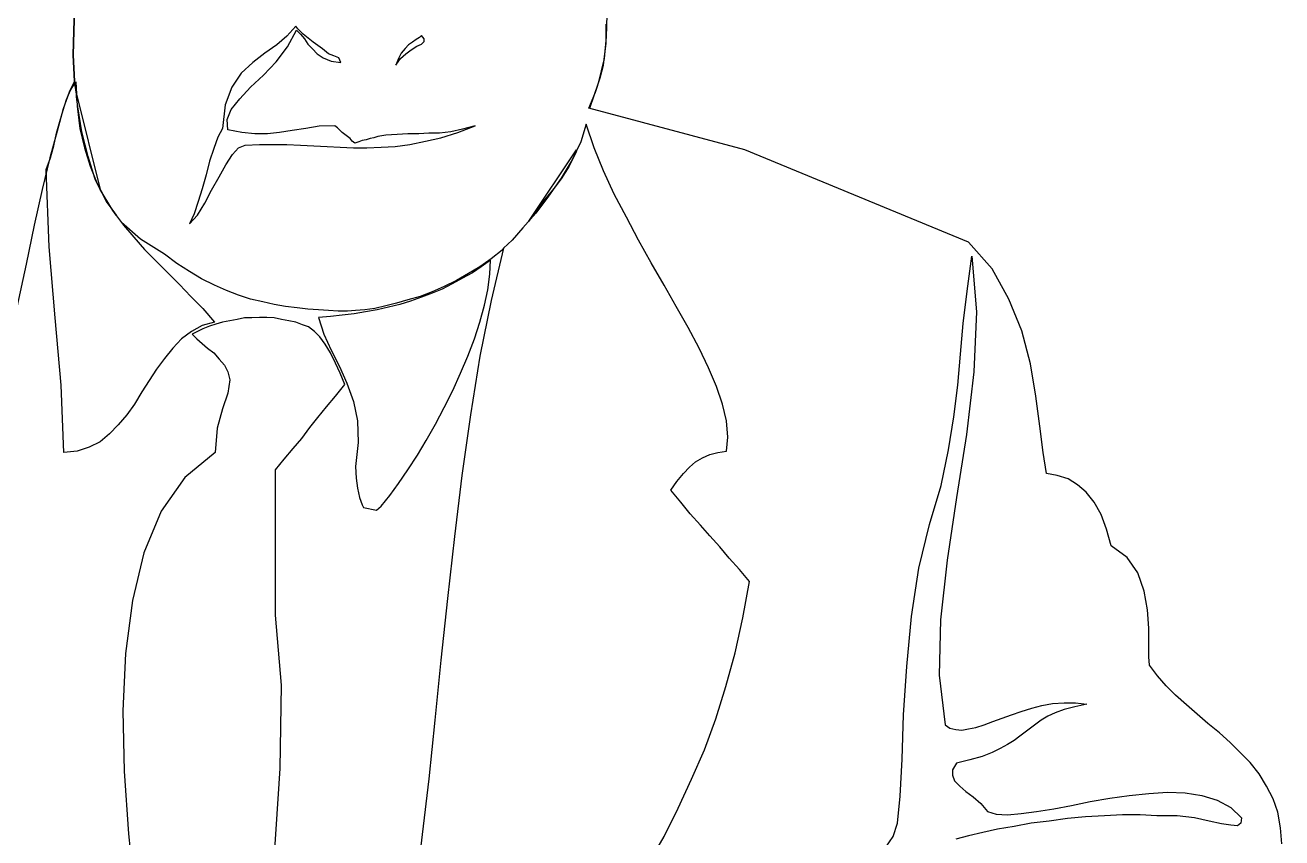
# Model space of a CAD drawing. Header units: millimetres. Extents: x -1625.4 to -1624.37, y 1841.54 to 1843.32.
# Drawn here: x -1624.9519 to -1624.5067, y 1842.8361 to 1843.1238 of the extents above; entities that cross this region are included whole.
import ezdxf

# ---------------------------------------------------------------- set-up
doc = ezdxf.new("R2010")
doc.units = ezdxf.units.MM
doc.header["$LTSCALE"] = 10
doc.layers.add('Humanos', color=2, linetype='Continuous')

msp = doc.modelspace()

# ---------------------------------------------------------------- linework, layer by layer
at = {"layer": 'Humanos'}
for p, q in [((-1624.93435, 1843.12921), (-1624.93459, 1843.12183)), ((-1624.93459, 1843.12183), (-1624.93435, 1843.12921)), ((-1624.74579, 1843.12754), (-1624.74602, 1843.11968)), ((-1624.93459, 1843.12183), (-1624.93483, 1843.11325)), ((-1624.93483, 1843.11325), (-1624.93459, 1843.12183)), ((-1624.85603, 1843.12349), (-1624.85912, 1843.11992)), ((-1624.85889, 1843.11611), (-1624.85578, 1843.12206)), ((-1624.85532, 1843.12254), (-1624.85603, 1843.12349)), ((-1624.85578, 1843.12206), (-1624.85436, 1843.12064)), ((-1624.85436, 1843.12159), (-1624.85532, 1843.12254)), ((-1624.8534, 1843.12064), (-1624.85436, 1843.12159)), ((-1624.85436, 1843.12064), (-1624.85294, 1843.11897)), ((-1624.85221, 1843.11968), (-1624.8534, 1843.12064)), ((-1624.74602, 1843.12087), (-1624.74602, 1843.12421)), ((-1624.74602, 1843.1173), (-1624.74602, 1843.12087)), ((-1624.86269, 1843.11682), (-1624.86698, 1843.11397)), ((-1624.86293, 1843.11087), (-1624.85889, 1843.11611)), ((-1624.85912, 1843.11992), (-1624.86269, 1843.11682)), ((-1624.85294, 1843.11897), (-1624.85175, 1843.11707)), ((-1624.85102, 1843.11873), (-1624.85221, 1843.11968)), ((-1624.85175, 1843.11707), (-1624.85008, 1843.1154)), ((-1624.84983, 1843.11778), (-1624.85102, 1843.11873)), ((-1624.84817, 1843.11659), (-1624.84983, 1843.11778)), ((-1624.84651, 1843.1154), (-1624.84817, 1843.11659)), ((-1624.81603, 1843.11682), (-1624.81722, 1843.11563)), ((-1624.8146, 1843.11778), (-1624.81603, 1843.11682)), ((-1624.81507, 1843.11516), (-1624.81317, 1843.11635)), ((-1624.81341, 1843.11873), (-1624.8146, 1843.11778)), ((-1624.81221, 1843.11945), (-1624.81341, 1843.11873)), ((-1624.81317, 1843.11635), (-1624.8115, 1843.11707)), ((-1624.8115, 1843.12016), (-1624.81221, 1843.11945)), ((-1624.81055, 1843.11897), (-1624.8115, 1843.12016)), ((-1624.8115, 1843.11707), (-1624.81055, 1843.11801)), ((-1624.81055, 1843.11801), (-1624.81055, 1843.11897)), ((-1624.74602, 1843.11968), (-1624.74674, 1843.11206)), ((-1624.7465, 1843.11373), (-1624.74602, 1843.1173)), ((-1624.93483, 1843.11325), (-1624.93435, 1843.10397)), ((-1624.93435, 1843.10397), (-1624.93483, 1843.11325)), ((-1624.86698, 1843.11397), (-1624.87126, 1843.11064)), ((-1624.85008, 1843.1154), (-1624.84841, 1843.11373)), ((-1624.84841, 1843.11373), (-1624.84626, 1843.11231)), ((-1624.84436, 1843.11373), (-1624.84651, 1843.1154)), ((-1624.84626, 1843.11231), (-1624.84341, 1843.11112)), ((-1624.84246, 1843.11302), (-1624.84436, 1843.11373)), ((-1624.84079, 1843.11231), (-1624.84246, 1843.11302)), ((-1624.84007, 1843.11064), (-1624.84079, 1843.11231)), ((-1624.82055, 1843.10968), (-1624.81888, 1843.11206)), ((-1624.8196, 1843.11206), (-1624.82055, 1843.10968)), ((-1624.81865, 1843.11397), (-1624.8196, 1843.11206)), ((-1624.81888, 1843.11206), (-1624.81698, 1843.11373)), ((-1624.81722, 1843.11563), (-1624.81865, 1843.11397)), ((-1624.81698, 1843.11373), (-1624.81507, 1843.11516)), ((-1624.74674, 1843.11206), (-1624.74888, 1843.10326)), ((-1624.74698, 1843.10968), (-1624.7465, 1843.11373)), ((-1624.87126, 1843.11064), (-1624.87531, 1843.10683)), ((-1624.86746, 1843.10611), (-1624.86293, 1843.11087)), ((-1624.84341, 1843.11112), (-1624.84007, 1843.11064)), ((-1624.74817, 1843.10516), (-1624.74698, 1843.10968)), ((-1624.93435, 1843.10397), (-1624.93626, 1843.10016)), ((-1624.93578, 1843.10088), (-1624.93388, 1843.10373)), ((-1624.93364, 1843.09944), (-1624.93435, 1843.10397)), ((-1624.93435, 1843.10397), (-1624.93364, 1843.0985)), ((-1624.93435, 1843.10302), (-1624.93435, 1843.10397)), ((-1624.93388, 1843.10373), (-1624.9334, 1843.09516)), ((-1624.87531, 1843.10683), (-1624.87865, 1843.10183)), ((-1624.87198, 1843.10183), (-1624.86746, 1843.10611)), ((-1624.74888, 1843.10326), (-1624.75191, 1843.09437)), ((-1624.74983, 1843.10016), (-1624.74817, 1843.10516)), ((-1624.93626, 1843.10016), (-1624.9384, 1843.0942)), ((-1624.93721, 1843.09754), (-1624.93578, 1843.10088)), ((-1624.93364, 1843.0985), (-1624.93364, 1843.09944)), ((-1624.93364, 1843.09944), (-1624.9253, 1843.06563)), ((-1624.93364, 1843.0985), (-1624.93364, 1843.09944)), ((-1624.93316, 1843.09492), (-1624.93364, 1843.0985)), ((-1624.87865, 1843.10183), (-1624.88103, 1843.09564)), ((-1624.87579, 1843.09778), (-1624.87198, 1843.10183)), ((-1624.75221, 1843.09445), (-1624.74983, 1843.10016)), ((-1624.9384, 1843.0942), (-1624.94054, 1843.08635)), ((-1624.93959, 1843.08969), (-1624.9384, 1843.09373)), ((-1624.9384, 1843.09373), (-1624.93721, 1843.09754)), ((-1624.9334, 1843.09516), (-1624.93245, 1843.08731)), ((-1624.93173, 1843.08611), (-1624.93316, 1843.09492)), ((-1624.88103, 1843.09564), (-1624.88198, 1843.08731)), ((-1624.88032, 1843.0904), (-1624.87888, 1843.09397)), ((-1624.87888, 1843.09397), (-1624.87579, 1843.09778)), ((-1624.69698, 1843.07968), (-1624.75221, 1843.09445)), ((-1624.94078, 1843.08564), (-1624.93959, 1843.08969)), ((-1624.88007, 1843.08683), (-1624.88032, 1843.0904)), ((-1624.94054, 1843.08635), (-1624.94316, 1843.07682)), ((-1624.94174, 1843.08111), (-1624.94078, 1843.08564)), ((-1624.93245, 1843.08731), (-1624.93078, 1843.0804)), ((-1624.92959, 1843.0773), (-1624.93173, 1843.08611)), ((-1624.88198, 1843.08731), (-1624.88364, 1843.08421)), ((-1624.87508, 1843.08587), (-1624.88007, 1843.08683)), ((-1624.87055, 1843.0854), (-1624.87508, 1843.08587)), ((-1624.86603, 1843.0854), (-1624.87055, 1843.0854)), ((-1624.86174, 1843.08587), (-1624.86603, 1843.0854)), ((-1624.85722, 1843.08659), (-1624.86174, 1843.08587)), ((-1624.85246, 1843.08731), (-1624.85722, 1843.08659)), ((-1624.8477, 1843.08802), (-1624.85246, 1843.08731)), ((-1624.84222, 1843.08825), (-1624.8477, 1843.08802)), ((-1624.84126, 1843.08754), (-1624.84222, 1843.08825)), ((-1624.84031, 1843.08659), (-1624.84126, 1843.08754)), ((-1624.8396, 1843.08587), (-1624.84031, 1843.08659)), ((-1624.83865, 1843.08516), (-1624.8396, 1843.08587)), ((-1624.83769, 1843.08445), (-1624.83865, 1843.08516)), ((-1624.82555, 1843.08468), (-1624.82698, 1843.08445)), ((-1624.82412, 1843.08492), (-1624.82555, 1843.08468)), ((-1624.82007, 1843.08516), (-1624.82412, 1843.08492)), ((-1624.81626, 1843.0854), (-1624.82007, 1843.08516)), ((-1624.81246, 1843.0854), (-1624.81626, 1843.0854)), ((-1624.80889, 1843.08564), (-1624.81246, 1843.0854)), ((-1624.80507, 1843.08564), (-1624.80889, 1843.08564)), ((-1624.80102, 1843.08611), (-1624.80507, 1843.08564)), ((-1624.80459, 1843.08397), (-1624.79864, 1843.08587)), ((-1624.79698, 1843.08706), (-1624.80102, 1843.08611)), ((-1624.79864, 1843.08587), (-1624.79245, 1843.08825)), ((-1624.79245, 1843.08825), (-1624.79698, 1843.08706)), ((-1624.75317, 1843.08873), (-1624.75507, 1843.08254)), ((-1624.75031, 1843.0804), (-1624.75317, 1843.08873)), ((-1624.94293, 1843.07682), (-1624.94174, 1843.08111)), ((-1624.93078, 1843.0804), (-1624.92887, 1843.07397)), ((-1624.88508, 1843.08016), (-1624.8865, 1843.07563)), ((-1624.88364, 1843.08421), (-1624.88508, 1843.08016)), ((-1624.8784, 1843.07802), (-1624.87627, 1843.0804)), ((-1624.87627, 1843.0804), (-1624.87389, 1843.08135)), ((-1624.87389, 1843.08135), (-1624.86888, 1843.08159)), ((-1624.86888, 1843.08159), (-1624.86388, 1843.08159)), ((-1624.86388, 1843.08159), (-1624.85912, 1843.08159)), ((-1624.85912, 1843.08159), (-1624.85436, 1843.08135)), ((-1624.85436, 1843.08135), (-1624.8496, 1843.08111)), ((-1624.8496, 1843.08111), (-1624.84484, 1843.08087)), ((-1624.84484, 1843.08087), (-1624.84031, 1843.08064)), ((-1624.84031, 1843.08064), (-1624.83555, 1843.0804)), ((-1624.83674, 1843.08373), (-1624.83769, 1843.08445)), ((-1624.83602, 1843.08278), (-1624.83674, 1843.08373)), ((-1624.83508, 1843.08206), (-1624.83602, 1843.08278)), ((-1624.83555, 1843.0804), (-1624.83078, 1843.0804)), ((-1624.83364, 1843.08254), (-1624.83508, 1843.08206)), ((-1624.83245, 1843.08302), (-1624.83364, 1843.08254)), ((-1624.83103, 1843.08326), (-1624.83245, 1843.08302)), ((-1624.82959, 1843.08373), (-1624.83103, 1843.08326)), ((-1624.83078, 1843.0804), (-1624.82579, 1843.08064)), ((-1624.8284, 1843.08397), (-1624.82959, 1843.08373)), ((-1624.82698, 1843.08445), (-1624.8284, 1843.08397)), ((-1624.82579, 1843.08064), (-1624.82079, 1843.08087)), ((-1624.82079, 1843.08087), (-1624.81555, 1843.08159)), ((-1624.81555, 1843.08159), (-1624.81008, 1843.08278)), ((-1624.81008, 1843.08278), (-1624.80459, 1843.08397)), ((-1624.75507, 1843.08254), (-1624.75816, 1843.07611)), ((-1624.74698, 1843.07231), (-1624.75031, 1843.0804)), ((-1624.94316, 1843.07682), (-1624.94578, 1843.06563)), ((-1624.94435, 1843.07277), (-1624.94293, 1843.07682)), ((-1624.9272, 1843.06968), (-1624.92959, 1843.0773)), ((-1624.88079, 1843.07444), (-1624.8784, 1843.07802)), ((-1624.77341, 1843.05445), (-1624.75651, 1843.07968)), ((-1624.75816, 1843.07611), (-1624.76198, 1843.06968)), ((-1624.75674, 1843.07897), (-1624.75912, 1843.07397)), ((-1624.75651, 1843.07968), (-1624.75674, 1843.07897)), ((-1624.61768, 1843.04706), (-1624.69698, 1843.07968)), ((-1624.9434, 1843.04539), (-1624.94435, 1843.07277)), ((-1624.92887, 1843.07397), (-1624.92649, 1843.06801)), ((-1624.8865, 1843.07563), (-1624.88769, 1843.07087)), ((-1624.88317, 1843.07016), (-1624.88079, 1843.07444)), ((-1624.75912, 1843.07397), (-1624.76198, 1843.06945)), ((-1624.74317, 1843.06397), (-1624.74698, 1843.07231)), ((-1624.92697, 1843.06897), (-1624.9272, 1843.06968)), ((-1624.92649, 1843.06801), (-1624.92697, 1843.06897)), ((-1624.92649, 1843.06801), (-1624.92363, 1843.06254)), ((-1624.9253, 1843.06563), (-1624.92649, 1843.06801)), ((-1624.88769, 1843.07087), (-1624.88912, 1843.06588)), ((-1624.88579, 1843.0654), (-1624.88317, 1843.07016)), ((-1624.76198, 1843.06968), (-1624.7665, 1843.06325)), ((-1624.76198, 1843.06945), (-1624.76412, 1843.06659)), ((-1624.94578, 1843.06563), (-1624.94863, 1843.05301)), ((-1624.92078, 1843.05825), (-1624.9253, 1843.06563)), ((-1624.9253, 1843.06563), (-1624.92292, 1843.06111)), ((-1624.92363, 1843.06254), (-1624.92054, 1843.05778)), ((-1624.88912, 1843.06588), (-1624.89055, 1843.06135)), ((-1624.88817, 1843.06087), (-1624.88579, 1843.0654)), ((-1624.7665, 1843.06325), (-1624.77103, 1843.0573)), ((-1624.76507, 1843.0654), (-1624.76841, 1843.06135)), ((-1624.76412, 1843.06659), (-1624.76507, 1843.0654)), ((-1624.73888, 1843.05587), (-1624.74317, 1843.06397)), ((-1624.92292, 1843.06111), (-1624.92078, 1843.05825)), ((-1624.91959, 1843.05659), (-1624.92078, 1843.05825)), ((-1624.92078, 1843.05825), (-1624.91959, 1843.05659)), ((-1624.89055, 1843.06135), (-1624.89198, 1843.05706)), ((-1624.89079, 1843.05659), (-1624.88817, 1843.06087)), ((-1624.76841, 1843.06135), (-1624.77198, 1843.05659)), ((-1624.92054, 1843.05778), (-1624.91697, 1843.05301)), ((-1624.91102, 1843.04802), (-1624.91768, 1843.05397)), ((-1624.89198, 1843.05706), (-1624.89365, 1843.05349)), ((-1624.89365, 1843.05349), (-1624.89079, 1843.05659)), ((-1624.77103, 1843.0573), (-1624.77555, 1843.05207)), ((-1624.77198, 1843.05659), (-1624.77341, 1843.05445)), ((-1624.7346, 1843.04777), (-1624.73888, 1843.05587)), ((-1624.94863, 1843.05301), (-1624.95149, 1843.03921)), ((-1624.91697, 1843.05301), (-1624.9134, 1843.04873)), ((-1624.77555, 1843.05207), (-1624.77936, 1843.04777)), ((-1624.94126, 1843.02016), (-1624.9434, 1843.04539)), ((-1624.9134, 1843.04873), (-1624.90959, 1843.04445)), ((-1624.90246, 1843.04278), (-1624.91102, 1843.04802)), ((-1624.78245, 1843.04493), (-1624.78674, 1843.02635)), ((-1624.78245, 1843.04493), (-1624.78293, 1843.0442)), ((-1624.77936, 1843.04777), (-1624.78245, 1843.04493)), ((-1624.73007, 1843.03969), (-1624.7346, 1843.04777)), ((-1624.60935, 1843.03754), (-1624.61768, 1843.04706)), ((-1624.90959, 1843.04445), (-1624.90554, 1843.0404)), ((-1624.90554, 1843.0404), (-1624.9015, 1843.03635)), ((-1624.89817, 1843.03944), (-1624.90246, 1843.04278)), ((-1624.78674, 1843.04111), (-1624.79079, 1843.03825)), ((-1624.78698, 1843.04063), (-1624.79031, 1843.03825)), ((-1624.78721, 1843.03564), (-1624.78698, 1843.04063)), ((-1624.78293, 1843.0442), (-1624.78674, 1843.04111)), ((-1624.61816, 1843.02968), (-1624.61649, 1843.04207)), ((-1624.61649, 1843.04207), (-1624.61484, 1843.02231)), ((-1624.95149, 1843.03921), (-1624.95483, 1843.02396)), ((-1624.9015, 1843.03635), (-1624.89722, 1843.03206)), ((-1624.89365, 1843.03659), (-1624.89817, 1843.03944)), ((-1624.88936, 1843.03397), (-1624.89365, 1843.03659)), ((-1624.79484, 1843.03587), (-1624.79912, 1843.03349)), ((-1624.79341, 1843.03611), (-1624.79698, 1843.03421)), ((-1624.79079, 1843.03825), (-1624.79484, 1843.03587)), ((-1624.79031, 1843.03825), (-1624.79341, 1843.03611)), ((-1624.78793, 1843.03016), (-1624.78721, 1843.03564)), ((-1624.72555, 1843.03183), (-1624.73007, 1843.03969)), ((-1624.6034, 1843.02682), (-1624.60935, 1843.03754)), ((-1624.89722, 1843.03206), (-1624.89317, 1843.02778)), ((-1624.88484, 1843.03183), (-1624.88936, 1843.03397)), ((-1624.88055, 1843.02992), (-1624.88484, 1843.03183)), ((-1624.8034, 1843.03135), (-1624.8077, 1843.02945)), ((-1624.80055, 1843.0323), (-1624.80413, 1843.0304)), ((-1624.79912, 1843.03349), (-1624.8034, 1843.03135)), ((-1624.79698, 1843.03421), (-1624.80055, 1843.0323)), ((-1624.72126, 1843.02421), (-1624.72555, 1843.03183)), ((-1624.89317, 1843.02778), (-1624.88888, 1843.0235)), ((-1624.87627, 1843.02826), (-1624.88055, 1843.02992)), ((-1624.87198, 1843.02682), (-1624.87627, 1843.02826)), ((-1624.86769, 1843.02588), (-1624.87198, 1843.02682)), ((-1624.81198, 1843.02778), (-1624.81626, 1843.02659)), ((-1624.8115, 1843.02754), (-1624.81531, 1843.02611)), ((-1624.8077, 1843.02945), (-1624.81198, 1843.02778)), ((-1624.8077, 1843.02897), (-1624.8115, 1843.02754)), ((-1624.80413, 1843.0304), (-1624.8077, 1843.02897)), ((-1624.78912, 1843.02469), (-1624.78793, 1843.03016)), ((-1624.6196, 1843.01826), (-1624.61816, 1843.02968)), ((-1624.59888, 1843.01563), (-1624.6034, 1843.02682)), ((-1624.88888, 1843.0235), (-1624.88484, 1843.01873)), ((-1624.86365, 1843.02492), (-1624.86769, 1843.02588)), ((-1624.8596, 1843.02421), (-1624.86365, 1843.02492)), ((-1624.85555, 1843.02373), (-1624.8596, 1843.02421)), ((-1624.85175, 1843.02325), (-1624.85555, 1843.02373)), ((-1624.84793, 1843.02302), (-1624.85175, 1843.02325)), ((-1624.84436, 1843.02277), (-1624.84793, 1843.02302)), ((-1624.84103, 1843.02254), (-1624.84436, 1843.02277)), ((-1624.83769, 1843.02254), (-1624.84103, 1843.02254)), ((-1624.83483, 1843.02277), (-1624.83769, 1843.02254)), ((-1624.83126, 1843.02231), (-1624.83531, 1843.02158)), ((-1624.83151, 1843.02302), (-1624.83483, 1843.02277)), ((-1624.82794, 1843.0235), (-1624.83151, 1843.02302)), ((-1624.82721, 1843.02302), (-1624.83126, 1843.02231)), ((-1624.82412, 1843.02444), (-1624.82794, 1843.0235)), ((-1624.82317, 1843.02396), (-1624.82721, 1843.02302)), ((-1624.82031, 1843.0254), (-1624.82412, 1843.02444)), ((-1624.81912, 1843.02492), (-1624.82317, 1843.02396)), ((-1624.81626, 1843.02659), (-1624.82031, 1843.0254)), ((-1624.81531, 1843.02611), (-1624.81912, 1843.02492)), ((-1624.78674, 1843.02635), (-1624.79079, 1843.00659)), ((-1624.79079, 1843.01873), (-1624.78912, 1843.02469)), ((-1624.71697, 1843.01682), (-1624.72126, 1843.02421)), ((-1624.61484, 1843.02231), (-1624.61578, 1843.00111)), ((-1624.93911, 1842.99635), (-1624.94126, 1843.02016)), ((-1624.88484, 1843.01873), (-1624.88912, 1843.01754)), ((-1624.88436, 1843.01801), (-1624.8865, 1843.0173)), ((-1624.88198, 1843.01873), (-1624.88436, 1843.01801)), ((-1624.87936, 1843.0192), (-1624.88198, 1843.01873)), ((-1624.87675, 1843.01968), (-1624.87936, 1843.0192)), ((-1624.87412, 1843.02016), (-1624.87675, 1843.01968)), ((-1624.87151, 1843.02016), (-1624.87412, 1843.02016)), ((-1624.86888, 1843.02039), (-1624.87151, 1843.02016)), ((-1624.86627, 1843.02039), (-1624.86888, 1843.02039)), ((-1624.86365, 1843.02016), (-1624.86627, 1843.02039)), ((-1624.86103, 1843.01968), (-1624.86365, 1843.02016)), ((-1624.85841, 1843.0192), (-1624.86103, 1843.01968)), ((-1624.85603, 1843.01873), (-1624.85841, 1843.0192)), ((-1624.85365, 1843.01778), (-1624.85603, 1843.01873)), ((-1624.84365, 1843.02064), (-1624.84793, 1843.02039)), ((-1624.84793, 1843.02039), (-1624.84603, 1843.01444)), ((-1624.8396, 1843.02112), (-1624.84365, 1843.02064)), ((-1624.83531, 1843.02158), (-1624.8396, 1843.02112)), ((-1624.79269, 1843.01278), (-1624.79079, 1843.01873)), ((-1624.62054, 1843.0073), (-1624.6196, 1843.01826)), ((-1624.89293, 1843.0154), (-1624.89651, 1843.01278)), ((-1624.88912, 1843.01754), (-1624.89293, 1843.0154)), ((-1624.89079, 1843.0154), (-1624.89269, 1843.01444)), ((-1624.89269, 1843.01444), (-1624.89103, 1843.01278)), ((-1624.88888, 1843.01635), (-1624.89079, 1843.0154)), ((-1624.8865, 1843.0173), (-1624.88888, 1843.01635)), ((-1624.8515, 1843.01707), (-1624.85365, 1843.01778)), ((-1624.84936, 1843.0154), (-1624.8515, 1843.01707)), ((-1624.84745, 1843.01349), (-1624.84936, 1843.0154)), ((-1624.84555, 1843.01087), (-1624.84745, 1843.01349)), ((-1624.84603, 1843.01444), (-1624.84341, 1843.00873)), ((-1624.71317, 1843.00944), (-1624.71697, 1843.01682)), ((-1624.59579, 1843.00397), (-1624.59888, 1843.01563)), ((-1624.8996, 1843.00944), (-1624.90246, 1843.00587)), ((-1624.89651, 1843.01278), (-1624.8996, 1843.00944)), ((-1624.89103, 1843.01278), (-1624.88912, 1843.01111)), ((-1624.88912, 1843.01111), (-1624.88722, 1843.00944)), ((-1624.88722, 1843.00944), (-1624.88508, 1843.00778)), ((-1624.84365, 1843.00778), (-1624.84555, 1843.01087)), ((-1624.79507, 1843.00659), (-1624.79269, 1843.01278)), ((-1624.70983, 1843.00254), (-1624.71317, 1843.00944)), ((-1624.90246, 1843.00587), (-1624.90531, 1843.00207)), ((-1624.88508, 1843.00778), (-1624.88317, 1843.00564)), ((-1624.88317, 1843.00564), (-1624.88126, 1843.00349)), ((-1624.84198, 1843.0042), (-1624.84365, 1843.00778)), ((-1624.84341, 1843.00873), (-1624.84055, 1843.00301)), ((-1624.79769, 1843.00063), (-1624.79507, 1843.00659)), ((-1624.79079, 1843.00659), (-1624.79412, 1842.98587)), ((-1624.6215, 1842.99635), (-1624.62054, 1843.0073)), ((-1624.90531, 1843.00207), (-1624.90792, 1842.99802)), ((-1624.88126, 1843.00349), (-1624.88007, 1843.00111)), ((-1624.88007, 1843.00111), (-1624.87936, 1842.99825)), ((-1624.84031, 1843.00063), (-1624.84198, 1843.0042)), ((-1624.84055, 1843.00301), (-1624.83793, 1842.99706)), ((-1624.83865, 1842.99658), (-1624.84031, 1843.00063)), ((-1624.80031, 1842.99445), (-1624.79769, 1843.00063)), ((-1624.70697, 1842.99587), (-1624.70983, 1843.00254)), ((-1624.61578, 1843.00111), (-1624.61841, 1842.97897)), ((-1624.59387, 1842.99254), (-1624.59579, 1843.00397)), ((-1624.93816, 1842.97254), (-1624.93911, 1842.99635)), ((-1624.90792, 1842.99802), (-1624.91054, 1842.99397)), ((-1624.87936, 1842.99825), (-1624.88007, 1842.99349)), ((-1624.84198, 1842.99254), (-1624.83865, 1842.99658)), ((-1624.83793, 1842.99706), (-1624.83555, 1842.99063)), ((-1624.70484, 1842.98968), (-1624.70697, 1842.99587)), ((-1624.62293, 1842.98516), (-1624.6215, 1842.99635)), ((-1624.91054, 1842.99397), (-1624.91316, 1842.98968)), ((-1624.88007, 1842.99349), (-1624.88198, 1842.98802)), ((-1624.84507, 1842.98873), (-1624.84198, 1842.99254)), ((-1624.8034, 1842.98849), (-1624.80031, 1842.99445)), ((-1624.59245, 1842.98183), (-1624.59387, 1842.99254)), ((-1624.91316, 1842.98968), (-1624.91578, 1842.98587)), ((-1624.88198, 1842.98802), (-1624.88389, 1842.98111)), ((-1624.84817, 1842.98492), (-1624.84507, 1842.98873)), ((-1624.83555, 1842.99063), (-1624.83412, 1842.98373)), ((-1624.80651, 1842.98254), (-1624.8034, 1842.98849)), ((-1624.7034, 1842.98373), (-1624.70484, 1842.98968)), ((-1624.91887, 1842.9823), (-1624.92197, 1842.9792)), ((-1624.91578, 1842.98587), (-1624.91887, 1842.9823)), ((-1624.85102, 1842.98135), (-1624.84817, 1842.98492)), ((-1624.83412, 1842.98373), (-1624.83389, 1842.97611)), ((-1624.80983, 1842.97682), (-1624.80651, 1842.98254)), ((-1624.79412, 1842.98587), (-1624.79722, 1842.96444)), ((-1624.70293, 1842.97801), (-1624.7034, 1842.98373)), ((-1624.62483, 1842.9735), (-1624.62293, 1842.98516)), ((-1624.92197, 1842.9792), (-1624.9253, 1842.97634)), ((-1624.88389, 1842.98111), (-1624.8846, 1842.97254)), ((-1624.85388, 1842.97753), (-1624.85102, 1842.98135)), ((-1624.7034, 1842.97302), (-1624.70293, 1842.97801)), ((-1624.61841, 1842.97897), (-1624.62198, 1842.95658)), ((-1624.59126, 1842.97254), (-1624.59245, 1842.98183)), ((-1624.92912, 1842.97444), (-1624.9334, 1842.97302)), ((-1624.9253, 1842.97634), (-1624.92912, 1842.97444)), ((-1624.86008, 1842.97016), (-1624.85698, 1842.97396)), ((-1624.85698, 1842.97396), (-1624.85388, 1842.97753)), ((-1624.83389, 1842.97611), (-1624.83483, 1842.96754)), ((-1624.81293, 1842.97158), (-1624.80983, 1842.97682)), ((-1624.62745, 1842.96087), (-1624.62483, 1842.9735)), ((-1624.9334, 1842.97302), (-1624.93816, 1842.97254)), ((-1624.8846, 1842.97254), (-1624.89532, 1842.96373)), ((-1624.86317, 1842.96635), (-1624.86008, 1842.97016)), ((-1624.81626, 1842.96635), (-1624.81293, 1842.97158)), ((-1624.7165, 1842.9673), (-1624.71436, 1842.9692)), ((-1624.71436, 1842.9692), (-1624.71198, 1842.97064)), ((-1624.71198, 1842.97064), (-1624.70935, 1842.97183)), ((-1624.70935, 1842.97183), (-1624.7065, 1842.97254)), ((-1624.7065, 1842.97254), (-1624.7034, 1842.97302)), ((-1624.59007, 1842.96516), (-1624.59126, 1842.97254)), ((-1624.86317, 1842.95349), (-1624.86317, 1842.96635)), ((-1624.83483, 1842.96754), (-1624.8346, 1842.96349)), ((-1624.8196, 1842.96159), (-1624.81626, 1842.96635)), ((-1624.79722, 1842.96444), (-1624.79983, 1842.94278)), ((-1624.72102, 1842.9623), (-1624.71864, 1842.96516)), ((-1624.71864, 1842.96516), (-1624.7165, 1842.9673)), ((-1624.58626, 1842.96444), (-1624.59007, 1842.96516)), ((-1624.58245, 1842.96325), (-1624.58626, 1842.96444)), ((-1624.89532, 1842.96373), (-1624.90364, 1842.95182)), ((-1624.8346, 1842.96349), (-1624.83412, 1842.95992)), ((-1624.8227, 1842.9573), (-1624.8196, 1842.96159)), ((-1624.72317, 1842.95921), (-1624.72102, 1842.9623)), ((-1624.6315, 1842.94706), (-1624.62745, 1842.96087)), ((-1624.57912, 1842.96111), (-1624.58245, 1842.96325)), ((-1624.57602, 1842.95849), (-1624.57912, 1842.96111)), ((-1624.83412, 1842.95992), (-1624.83341, 1842.95658)), ((-1624.83341, 1842.95658), (-1624.83245, 1842.95397)), ((-1624.82579, 1842.95349), (-1624.8227, 1842.9573)), ((-1624.7196, 1842.95492), (-1624.72317, 1842.95921)), ((-1624.62198, 1842.95658), (-1624.62531, 1842.93444)), ((-1624.57317, 1842.95492), (-1624.57602, 1842.95849)), ((-1624.90364, 1842.95182), (-1624.90983, 1842.93706)), ((-1624.86317, 1842.94063), (-1624.86317, 1842.95349)), ((-1624.83245, 1842.95397), (-1624.83197, 1842.95301)), ((-1624.83197, 1842.95301), (-1624.82746, 1842.95207)), ((-1624.82746, 1842.95207), (-1624.82579, 1842.95349)), ((-1624.71626, 1842.95088), (-1624.7196, 1842.95492)), ((-1624.57079, 1842.95063), (-1624.57317, 1842.95492)), ((-1624.71269, 1842.94683), (-1624.71626, 1842.95088)), ((-1624.70935, 1842.94301), (-1624.71269, 1842.94683)), ((-1624.63531, 1842.93158), (-1624.6315, 1842.94706)), ((-1624.56887, 1842.94539), (-1624.57079, 1842.95063)), ((-1624.79983, 1842.94278), (-1624.80221, 1842.92087)), ((-1624.70578, 1842.9392), (-1624.70935, 1842.94301)), ((-1624.56722, 1842.93944), (-1624.56887, 1842.94539)), ((-1624.86317, 1842.92778), (-1624.86317, 1842.94063)), ((-1624.70245, 1842.93516), (-1624.70578, 1842.9392)), ((-1624.5615, 1842.9354), (-1624.56722, 1842.93944)), ((-1624.90983, 1842.93706), (-1624.91388, 1842.92016)), ((-1624.69888, 1842.93111), (-1624.70245, 1842.93516)), ((-1624.62531, 1842.93444), (-1624.62769, 1842.91325)), ((-1624.55769, 1842.92991), (-1624.5615, 1842.9354)), ((-1624.69531, 1842.92682), (-1624.69888, 1842.93111)), ((-1624.63792, 1842.91444), (-1624.63531, 1842.93158)), ((-1624.55554, 1842.92349), (-1624.55769, 1842.92991)), ((-1624.86317, 1842.91492), (-1624.86317, 1842.92778)), ((-1624.69769, 1842.91397), (-1624.69531, 1842.92682)), ((-1624.91388, 1842.92016), (-1624.91626, 1842.90134)), ((-1624.80221, 1842.92087), (-1624.80459, 1842.89896)), ((-1624.55435, 1842.91682), (-1624.55554, 1842.92349)), ((-1624.55388, 1842.9104), (-1624.55435, 1842.91682)), ((-1624.86103, 1842.89016), (-1624.86317, 1842.91492)), ((-1624.70031, 1842.90159), (-1624.69769, 1842.91397)), ((-1624.63959, 1842.89683), (-1624.63792, 1842.91444)), ((-1624.62769, 1842.91325), (-1624.62817, 1842.89373)), ((-1624.55388, 1842.90468), (-1624.55388, 1842.9104)), ((-1624.55388, 1842.90015), (-1624.55388, 1842.90468)), ((-1624.91626, 1842.90134), (-1624.91721, 1842.8811)), ((-1624.80459, 1842.89896), (-1624.80674, 1842.87778)), ((-1624.70365, 1842.88968), (-1624.70031, 1842.90159)), ((-1624.55364, 1842.8973), (-1624.55388, 1842.90015)), ((-1624.64078, 1842.87968), (-1624.63959, 1842.89683)), ((-1624.62817, 1842.89373), (-1624.62602, 1842.87611)), ((-1624.55078, 1842.89349), (-1624.55364, 1842.8973)), ((-1624.54769, 1842.88992), (-1624.55078, 1842.89349)), ((-1624.8615, 1842.86063), (-1624.86103, 1842.89016)), ((-1624.70722, 1842.87826), (-1624.70365, 1842.88968)), ((-1624.54435, 1842.88659), (-1624.54769, 1842.88992)), ((-1624.54055, 1842.88325), (-1624.54435, 1842.88659)), ((-1624.91721, 1842.8811), (-1624.91673, 1842.85968)), ((-1624.60245, 1842.87968), (-1624.59912, 1842.88087)), ((-1624.59912, 1842.88087), (-1624.59531, 1842.88206)), ((-1624.59531, 1842.88206), (-1624.59174, 1842.88302)), ((-1624.59174, 1842.88302), (-1624.58792, 1842.88373)), ((-1624.58698, 1842.88039), (-1624.58959, 1842.8792)), ((-1624.58792, 1842.88373), (-1624.58388, 1842.88396)), ((-1624.58388, 1842.88158), (-1624.58698, 1842.88039)), ((-1624.58388, 1842.88396), (-1624.57983, 1842.88396)), ((-1624.58007, 1842.88254), (-1624.58388, 1842.88158)), ((-1624.57578, 1842.88349), (-1624.58007, 1842.88254)), ((-1624.57983, 1842.88396), (-1624.57578, 1842.88349)), ((-1624.53673, 1842.87991), (-1624.54055, 1842.88325)), ((-1624.53293, 1842.87659), (-1624.53673, 1842.87991)), ((-1624.80674, 1842.87778), (-1624.80889, 1842.85706)), ((-1624.71127, 1842.8673), (-1624.70722, 1842.87826)), ((-1624.64126, 1842.86397), (-1624.64078, 1842.87968)), ((-1624.62602, 1842.87611), (-1624.62436, 1842.87492)), ((-1624.61507, 1842.87515), (-1624.61221, 1842.87611)), ((-1624.61221, 1842.87611), (-1624.60912, 1842.8773)), ((-1624.60912, 1842.8773), (-1624.60578, 1842.87849)), ((-1624.60578, 1842.87849), (-1624.60245, 1842.87968)), ((-1624.59387, 1842.87634), (-1624.59579, 1842.87492)), ((-1624.59197, 1842.87778), (-1624.59387, 1842.87634)), ((-1624.58959, 1842.8792), (-1624.59197, 1842.87778)), ((-1624.52888, 1842.87325), (-1624.53293, 1842.87659)), ((-1624.62436, 1842.87492), (-1624.62221, 1842.87444)), ((-1624.62221, 1842.87444), (-1624.62007, 1842.87421)), ((-1624.62007, 1842.87421), (-1624.61768, 1842.87468)), ((-1624.61768, 1842.87468), (-1624.61507, 1842.87515)), ((-1624.59959, 1842.87206), (-1624.6015, 1842.87063)), ((-1624.59769, 1842.87349), (-1624.59959, 1842.87206)), ((-1624.59579, 1842.87492), (-1624.59769, 1842.87349)), ((-1624.52507, 1842.86992), (-1624.52888, 1842.87325)), ((-1624.71578, 1842.85683), (-1624.71127, 1842.8673)), ((-1624.6065, 1842.86777), (-1624.60935, 1842.86635)), ((-1624.60388, 1842.8692), (-1624.6065, 1842.86777)), ((-1624.6015, 1842.87063), (-1624.60388, 1842.8692)), ((-1624.5215, 1842.86635), (-1624.52507, 1842.86992)), ((-1624.64197, 1842.85087), (-1624.64126, 1842.86397)), ((-1624.62198, 1842.86253), (-1624.6234, 1842.86015)), ((-1624.61722, 1842.86373), (-1624.62198, 1842.86253)), ((-1624.61292, 1842.86492), (-1624.61722, 1842.86373)), ((-1624.60935, 1842.86635), (-1624.61292, 1842.86492)), ((-1624.51793, 1842.86278), (-1624.5215, 1842.86635)), ((-1624.51483, 1842.85873), (-1624.51793, 1842.86278)), ((-1624.91673, 1842.85968), (-1624.9153, 1842.83753)), ((-1624.86365, 1842.82849), (-1624.8615, 1842.86063)), ((-1624.6234, 1842.86015), (-1624.6234, 1842.85825)), ((-1624.6234, 1842.85825), (-1624.62269, 1842.85635)), ((-1624.51221, 1842.85445), (-1624.51483, 1842.85873)), ((-1624.80889, 1842.85706), (-1624.81127, 1842.8373)), ((-1624.72055, 1842.84658), (-1624.71578, 1842.85683)), ((-1624.62269, 1842.85635), (-1624.62079, 1842.85445)), ((-1624.62079, 1842.85445), (-1624.61864, 1842.85253)), ((-1624.50983, 1842.84992), (-1624.51221, 1842.85445)), ((-1624.64293, 1842.84135), (-1624.64197, 1842.85087)), ((-1624.61864, 1842.85253), (-1624.61603, 1842.85063)), ((-1624.61603, 1842.85063), (-1624.6134, 1842.84825)), ((-1624.58126, 1842.84754), (-1624.57459, 1842.84896)), ((-1624.57459, 1842.84896), (-1624.56768, 1842.85015)), ((-1624.56768, 1842.85015), (-1624.56079, 1842.85111)), ((-1624.56079, 1842.85111), (-1624.55388, 1842.85182)), ((-1624.55388, 1842.85182), (-1624.54721, 1842.8523)), ((-1624.54721, 1842.8523), (-1624.54102, 1842.85206)), ((-1624.54102, 1842.85206), (-1624.53507, 1842.85111)), ((-1624.53507, 1842.85111), (-1624.52959, 1842.84944)), ((-1624.52959, 1842.84944), (-1624.52483, 1842.84682)), ((-1624.50816, 1842.84516), (-1624.50983, 1842.84992)), ((-1624.72555, 1842.83659), (-1624.72055, 1842.84658)), ((-1624.6134, 1842.84825), (-1624.61102, 1842.84539)), ((-1624.61102, 1842.84539), (-1624.60793, 1842.84444)), ((-1624.60793, 1842.84444), (-1624.60388, 1842.8442)), ((-1624.60388, 1842.8442), (-1624.59912, 1842.84468)), ((-1624.59912, 1842.84468), (-1624.59364, 1842.84539)), ((-1624.59364, 1842.84539), (-1624.58745, 1842.84635)), ((-1624.58745, 1842.84635), (-1624.58126, 1842.84754)), ((-1624.52483, 1842.84682), (-1624.52102, 1842.84325)), ((-1624.50721, 1842.83968), (-1624.50816, 1842.84516)), ((-1624.64435, 1842.83659), (-1624.64293, 1842.84135)), ((-1624.6015, 1842.84016), (-1624.60745, 1842.8392)), ((-1624.59554, 1842.84135), (-1624.6015, 1842.84016)), ((-1624.58911, 1842.84206), (-1624.59554, 1842.84135)), ((-1624.58269, 1842.84301), (-1624.58911, 1842.84206)), ((-1624.57626, 1842.84349), (-1624.58269, 1842.84301)), ((-1624.5696, 1842.84396), (-1624.57626, 1842.84349)), ((-1624.56317, 1842.8442), (-1624.5696, 1842.84396)), ((-1624.55697, 1842.8442), (-1624.56317, 1842.8442)), ((-1624.55102, 1842.84396), (-1624.55697, 1842.8442)), ((-1624.54387, 1842.84396), (-1624.55102, 1842.84396)), ((-1624.53769, 1842.84325), (-1624.54387, 1842.84396)), ((-1624.53245, 1842.84206), (-1624.53769, 1842.84325)), ((-1624.52816, 1842.84111), (-1624.53245, 1842.84206)), ((-1624.52483, 1842.84063), (-1624.52816, 1842.84111)), ((-1624.52245, 1842.84039), (-1624.52483, 1842.84063)), ((-1624.52125, 1842.84135), (-1624.52245, 1842.84039)), ((-1624.52102, 1842.84325), (-1624.52125, 1842.84135)), ((-1624.9153, 1842.83753), (-1624.91292, 1842.81516)), ((-1624.81127, 1842.8373), (-1624.81341, 1842.81849)), ((-1624.73103, 1842.82706), (-1624.72555, 1842.83659)), ((-1624.64698, 1842.83277), (-1624.64435, 1842.83659)), ((-1624.61768, 1842.83682), (-1624.62221, 1842.83563)), ((-1624.61269, 1842.83801), (-1624.61768, 1842.83682)), ((-1624.60745, 1842.8392), (-1624.61269, 1842.83801)), ((-1624.50673, 1842.83396), (-1624.50721, 1842.83968))]:
    msp.add_line(p, q, dxfattribs=at)

doc.saveas('drawing.dxf')
